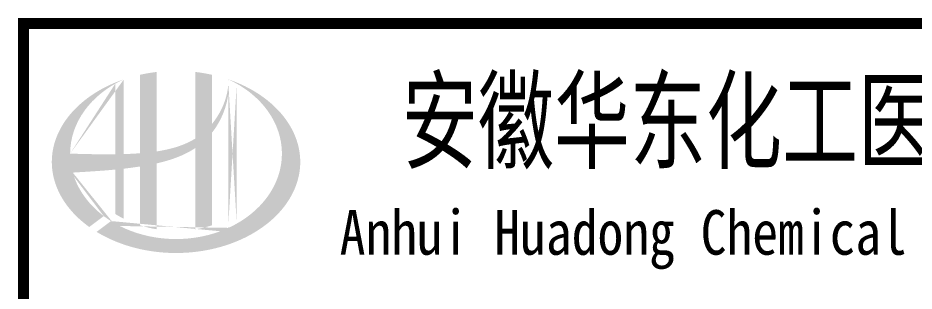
# Model space of a CAD drawing. Extents: x 6250600 to 6678662, y -692028 to -290561.
# Drawn here: x 6513630 to 6519257, y -552581 to -550866 of the extents above; entities that cross this region are included whole.
import ezdxf
from ezdxf.enums import TextEntityAlignment as Align

# ---------------------------------------------------------------- set-up
doc = ezdxf.new("R2010")
doc.units = 0
doc.header["$LTSCALE"] = 1000
doc.header["$MEASUREMENT"] = 0
doc.layers.get('0').update_dxf_attribs({"linetype": 'CONTINUOUS'})
doc.styles.add('ECEC_TQ_S', font='')
doc.styles.get('ECEC_TQ_S').set_extended_font_data('SimSun')

msp = doc.modelspace()

# ---------------------------------------------------------------- hatches: boundary and pattern name
h = msp.add_hatch(color=256)
edge = h.paths.add_edge_path()
edge.add_spline(control_points=[(6514501.5, -551779.3), (6514507.6, -551777.9), (6514513.7, -551776.5), (6514562.8, -551764.6), (6514605.4, -551751.6), (6514680.4, -551720.5), (6514713.3, -551703.5), (6514744.1, -551682.9)], knot_values=[61.629012, 61.629012, 61.629012, 61.629012, 63.330431, 63.330431, 75.353634, 75.353634, 85.398649, 85.398649, 85.398649, 85.398649], degree=3, periodic=0)
edge.add_line((6514744.1, -551682.9), (6514744.1, -552193.2))
edge.add_spline(control_points=[(6514744.1, -552193.2), (6514761.3, -552190.4), (6514778.3, -552187.1), (6514813.1, -552179), (6514830.8, -552174.2), (6514848.1, -552168.7)], knot_values=[4.908456, 4.908456, 4.908456, 4.908456, 4.992821, 4.992821, 5.083034, 5.083034, 5.083034, 5.083034], degree=3, periodic=0)
edge.add_line((6514848.1, -552168.7), (6514848.1, -551587.3))
edge.add_spline(control_points=[(6514848.1, -551587.3), (6514856.8, -551576.4), (6514865, -551565), (6514891.1, -551525.4), (6514906.7, -551495.4), (6514936, -551422.6), (6514947.2, -551378.8), (6514951.9, -551333.5), (6514952, -551332.2), (6514952.1, -551331)], knot_values=[97.991744, 97.991744, 97.991744, 97.991744, 101.64219, 101.64219, 110.337975, 110.337975, 121.934322, 121.934322, 122.270691, 122.270691, 122.270691, 122.270691], degree=3, periodic=0)
edge.add_line((6514952.1, -551331), (6514952.1, -551260.5))
edge.add_spline(control_points=[(6514952.1, -551260.5), (6514952.1, -551268.2), (6514951.7, -551275.9), (6514951.1, -551283.6)], knot_values=[126.194075, 126.194075, 126.194075, 126.194075, 128.396762, 128.396762, 128.396762, 128.396762], degree=3, periodic=0)
edge.add_spline(control_points=[(6514951.1, -551283.6), (6514950.7, -551289.8), (6514950, -551296), (6514949.3, -551302.2)], knot_values=[124.417049, 124.417049, 124.417049, 124.417049, 126.194075, 126.194075, 126.194075, 126.194075], degree=3, periodic=0)
edge.add_spline(control_points=[(6514949.3, -551302.2), (6514948.1, -551311.3), (6514946.7, -551320.4), (6514944.9, -551329.5)], knot_values=[121.80529, 121.80529, 121.80529, 121.80529, 124.417049, 124.417049, 124.417049, 124.417049], degree=3, periodic=0)
edge.add_spline(control_points=[(6514944.9, -551329.5), (6514942.5, -551341.7), (6514939.5, -551353.8), (6514936.1, -551365.8)], knot_values=[118.31574, 118.31574, 118.31574, 118.31574, 121.80529, 121.80529, 121.80529, 121.80529], degree=3, periodic=0)
edge.add_spline(control_points=[(6514936.1, -551365.8), (6514932.6, -551377.9), (6514928.5, -551389.9), (6514924, -551401.8)], knot_values=[114.795988, 114.795988, 114.795988, 114.795988, 118.31574, 118.31574, 118.31574, 118.31574], degree=3, periodic=0)
edge.add_spline(control_points=[(6514924, -551401.8), (6514919.5, -551413.5), (6514914.5, -551425), (6514909.1, -551436.4)], knot_values=[111.329641, 111.329641, 111.329641, 111.329641, 114.795988, 114.795988, 114.795988, 114.795988], degree=3, periodic=0)
edge.add_spline(control_points=[(6514909.1, -551436.4), (6514903.5, -551447.9), (6514897.5, -551459.3), (6514891.1, -551470.4)], knot_values=[107.79529, 107.79529, 107.79529, 107.79529, 111.329641, 111.329641, 111.329641, 111.329641], degree=3, periodic=0)
edge.add_spline(control_points=[(6514891.1, -551470.4), (6514884.8, -551481.2), (6514878, -551491.7), (6514870.9, -551502)], knot_values=[104.343579, 104.343579, 104.343579, 104.343579, 107.79529, 107.79529, 107.79529, 107.79529], degree=3, periodic=0)
edge.add_spline(control_points=[(6514870.9, -551502), (6514863.7, -551512.4), (6514856.1, -551522.4), (6514848.1, -551532.1)], knot_values=[100.8507, 100.8507, 100.8507, 100.8507, 104.343579, 104.343579, 104.343579, 104.343579], degree=3, periodic=0)
edge.add_line((6514848.1, -551532.1), (6514848.1, -551222.9))
edge.add_spline(control_points=[(6514848.1, -551222.9), (6514814.1, -551215.3), (6514779.3, -551209.4), (6514744.1, -551205.3)], knot_values=[4.423999, 4.423999, 4.423999, 4.423999, 4.558741, 4.558741, 4.558741, 4.558741], degree=3, periodic=0)
edge.add_line((6514744.1, -551205.3), (6514744.1, -551623.5))
edge.add_spline(control_points=[(6514744.1, -551623.5), (6514672.2, -551668), (6514588, -551691.2), (6514501.5, -551704.3)], knot_values=[63.246215, 63.246215, 63.246215, 63.246215, 87.689124, 87.689124, 87.689124, 87.689124], degree=3, periodic=0)
edge.add_line((6514501.5, -551704.3), (6514501.5, -551205.3))
edge.add_spline(control_points=[(6514501.5, -551205.3), (6514466.3, -551209.4), (6514431.5, -551215.3), (6514397.5, -551222.9)], knot_values=[4.866038, 4.866038, 4.866038, 4.866038, 5.000777, 5.000777, 5.000777, 5.000777], degree=3, periodic=0)
edge.add_line((6514397.5, -551222.9), (6514397.5, -551715.7))
edge.add_spline(control_points=[(6514397.5, -551715.7), (6514395.8, -551715.8), (6514360.9, -551718.5), (6514326.2, -551720.2), (6514293.5, -551721.2)], knot_values=[43.657356, 43.657356, 43.657356, 43.657356, 44.134253, 53.497092, 53.497092, 53.497092, 53.497092], degree=3, periodic=0)
edge.add_line((6514293.5, -551721.2), (6514293.5, -551252.1))
edge.add_spline(control_points=[(6514293.5, -551252.1), (6514276.4, -551258), (6514259.7, -551264.3), (6514243.3, -551271)], knot_values=[5.14157, 5.14157, 5.14157, 5.14157, 5.212921, 5.212921, 5.212921, 5.212921], degree=3, periodic=0)
edge.add_spline(control_points=[(6514243.3, -551271), (6514236.4, -551273.8), (6514229.5, -551276.7), (6514197.3, -551290.9), (6514172.8, -551303.2), (6514149.3, -551316.4)], knot_values=[5.212921, 5.212921, 5.212921, 5.212921, 5.24296, 5.24296, 5.355623, 5.355623, 5.355623, 5.355623], degree=3, periodic=0)
edge.add_spline(control_points=[(6514149.3, -551316.4), (6514134.4, -551324.7), (6514120, -551333.5), (6514106, -551342.6)], knot_values=[5.355623, 5.355623, 5.355623, 5.355623, 5.426974, 5.426974, 5.426974, 5.426974], degree=3, periodic=0)
edge.add_spline(control_points=[(6514106, -551342.6), (6514098.6, -551347.4), (6514091.3, -551352.3), (6514077.8, -551361.8), (6514071.5, -551366.3), (6514065.4, -551370.9)], knot_values=[5.426974, 5.426974, 5.426974, 5.426974, 5.464765, 5.464765, 5.498325, 5.498325, 5.498325, 5.498325], degree=3, periodic=0)
edge.add_spline(control_points=[(6514065.4, -551370.9), (6514039.3, -551390.5), (6514015.3, -551411.4), (6513993.4, -551433.3)], knot_values=[5.498325, 5.498325, 5.498325, 5.498325, 5.641027, 5.641027, 5.641027, 5.641027], degree=3, periodic=0)
edge.add_spline(control_points=[(6513993.4, -551433.3), (6513986.4, -551440.3), (6513979.6, -551447.4), (6513959.2, -551470), (6513946.3, -551485.8), (6513934.5, -551502)], knot_values=[5.641027, 5.641027, 5.641027, 5.641027, 5.686569, 5.686569, 5.783729, 5.783729, 5.783729, 5.783729], degree=3, periodic=0)
edge.add_spline(control_points=[(6513934.5, -551502), (6513919.4, -551522.8), (6513906.1, -551544.2), (6513893, -551569.2), (6513891.3, -551572.4), (6513889.8, -551575.5)], knot_values=[5.783729, 5.783729, 5.783729, 5.783729, 5.908374, 5.908374, 5.92643, 5.92643, 5.92643, 5.92643], degree=3, periodic=0)
edge.add_spline(control_points=[(6513889.8, -551575.5), (6513877.3, -551600.7), (6513867.3, -551626.3), (6513859.7, -551652.2)], knot_values=[5.92643, 5.92643, 5.92643, 5.92643, 6.069132, 6.069132, 6.069132, 6.069132], degree=3, periodic=0)
edge.add_spline(control_points=[(6513859.7, -551652.2), (6513856.5, -551663.3), (6513853.8, -551674.5), (6513848.4, -551700.7), (6513846.1, -551715.7), (6513844.7, -551730.8)], knot_values=[6.069132, 6.069132, 6.069132, 6.069132, 6.130179, 6.130179, 6.211834, 6.211834, 6.211834, 6.211834], degree=3, periodic=0)
edge.add_spline(control_points=[(6513844.7, -551730.8), (6513843.4, -551743.9), (6513842.8, -551757.1), (6513842.8, -551770.3)], knot_values=[6.211834, 6.211834, 6.211834, 6.211834, 6.283185, 6.283185, 6.283185, 6.283185], degree=3, periodic=0)
edge.add_spline(control_points=[(6513842.8, -551770.3), (6513842.8, -551779.7), (6513843.1, -551789), (6513843.8, -551798.3)], knot_values=[6.283185, 6.283185, 6.283185, 6.283185, 6.333655, 6.333655, 6.333655, 6.333655], degree=3, periodic=0)
edge.add_spline(control_points=[(6513843.8, -551798.3), (6513845, -551817), (6513847.5, -551835.6), (6513851.3, -551854.1)], knot_values=[6.333655, 6.333655, 6.333655, 6.333655, 6.434594, 6.434594, 6.434594, 6.434594], degree=3, periodic=0)
edge.add_spline(control_points=[(6513851.3, -551854.1), (6513851.5, -551855.3), (6513851.8, -551856.5), (6513855.7, -551875), (6513860.5, -551892.2), (6513866.3, -551909.2)], knot_values=[6.434594, 6.434594, 6.434594, 6.434594, 6.441278, 6.441278, 6.535532, 6.535532, 6.535532, 6.535532], degree=3, periodic=0)
edge.add_spline(control_points=[(6513866.3, -551909.2), (6513872.6, -551927.4), (6513880.1, -551945.5), (6513888.9, -551963.3)], knot_values=[6.535532, 6.535532, 6.535532, 6.535532, 6.636471, 6.636471, 6.636471, 6.636471], degree=3, periodic=0)
edge.add_spline(control_points=[(6513888.9, -551963.3), (6513891.1, -551967.8), (6513893.3, -551972.2), (6513902.7, -551989.9), (6513910.4, -552002.9), (6513918.8, -552015.7)], knot_values=[6.636471, 6.636471, 6.636471, 6.636471, 6.661894, 6.661894, 6.73741, 6.73741, 6.73741, 6.73741], degree=3, periodic=0)
edge.add_spline(control_points=[(6513918.8, -552015.7), (6513929.9, -552032.9), (6513942.3, -552049.7), (6513955.8, -552066.1)], knot_values=[6.73741, 6.73741, 6.73741, 6.73741, 6.838349, 6.838349, 6.838349, 6.838349], degree=3, periodic=0)
edge.add_spline(control_points=[(6513955.8, -552066.1), (6513961.8, -552073.2), (6513967.9, -552080.3), (6513982.4, -552096.3), (6513991, -552105.1), (6513999.8, -552113.7)], knot_values=[6.838349, 6.838349, 6.838349, 6.838349, 6.88251, 6.88251, 6.939288, 6.939288, 6.939288, 6.939288], degree=3, periodic=0)
edge.add_spline(control_points=[(6513999.8, -552113.7), (6514015.6, -552129.1), (6514032.5, -552143.9), (6514050.4, -552158.1)], knot_values=[6.939288, 6.939288, 6.939288, 6.939288, 7.040227, 7.040227, 7.040227, 7.040227], degree=3, periodic=0)
edge.add_spline(control_points=[(6514050.4, -552158.1), (6514059.3, -552165.2), (6514068.5, -552172.2), (6514078, -552179)], knot_values=[7.040227, 7.040227, 7.040227, 7.040227, 7.090696, 7.090696, 7.090696, 7.090696], degree=3, periodic=0)
edge.add_line((6514078, -552179), (6514169.1, -552110.6))
edge.add_ellipse((6514622.8, -551718.3), major_axis=(665, 0), ratio=0.806676, start_angle=192.819, end_angle=226.9853, ccw=False)
edge.add_spline(control_points=[(6513974.4, -551837.4), (6513998.4, -551835.9), (6514022.5, -551834.4), (6514111.2, -551828.9), (6514176, -551824.6), (6514241.5, -551818.3)], knot_values=[11.398263, 11.398263, 11.398263, 11.398263, 18.40729, 18.40729, 37.18094, 37.18094, 37.18094, 37.18094], degree=3, periodic=0)
edge.add_line((6514241.5, -551818.3), (6514241.5, -552097.3))
edge.add_spline(control_points=[(6514241.5, -552097.3), (6514245, -552099.6), (6514248.6, -552101.8), (6514265.6, -552112), (6514279.3, -552119.5), (6514293.5, -552126.7)], knot_values=[4.049945, 4.049945, 4.049945, 4.049945, 4.072021, 4.072021, 4.153257, 4.153257, 4.153257, 4.153257], degree=3, periodic=0)
edge.add_line((6514293.5, -552126.7), (6514293.5, -551812.8))
edge.add_spline(control_points=[(6514293.5, -551812.8), (6514325.7, -551809.1), (6514358, -551804.9), (6514392.9, -551799.5), (6514395.2, -551799.2), (6514397.5, -551798.8)], knot_values=[42.135009, 42.135009, 42.135009, 42.135009, 51.307228, 51.307228, 51.948574, 51.948574, 51.948574, 51.948574], degree=3, periodic=0)
edge.add_line((6514397.5, -551798.8), (6514397.5, -552168.7))
edge.add_spline(control_points=[(6514397.5, -552168.7), (6514431.1, -552179.3), (6514466, -552187.5), (6514501.5, -552193.2)], knot_values=[4.34174, 4.34174, 4.34174, 4.34174, 4.516316, 4.516316, 4.516316, 4.516316], degree=3, periodic=0)
edge.add_line((6514501.5, -552193.2), (6514501.5, -551779.3))
edge = h.paths.add_edge_path(flags=16)
edge.add_ellipse((6514622.8, -551718.3), major_axis=(665, 0), ratio=0.806676, start_angle=124.9875, end_angle=179.999, ccw=False)
edge.add_line((6514241.5, -551278.8), (6514241.5, -551722.4))
edge.add_spline(control_points=[(6514241.5, -551722.4), (6514146.1, -551723.7), (6514052.2, -551720.7), (6513957.8, -551718.3)], knot_values=[11.27373, 11.27373, 11.27373, 11.27373, 38.687513, 38.687513, 38.687513, 38.687513], degree=3, periodic=0)
edge = h.paths.add_edge_path()
edge.add_spline(control_points=[(6514124, -552209.5), (6514155, -552228.4), (6514188.2, -552245.7), (6514272.8, -552282.9), (6514326.1, -552300.8), (6514436.8, -552327.4), (6514494.3, -552336.1), (6514610.4, -552343.9), (6514669.1, -552342.9), (6514784.6, -552331.4), (6514841.5, -552320.9), (6514950.5, -552290.9), (6515002.7, -552271.3), (6515099.6, -552224.5), (6515144.3, -552197.1), (6515224.3, -552136.2), (6515259.5, -552102.6), (6515318.8, -552031.1), (6515342.9, -551993.2), (6515379.3, -551915.1), (6515391.6, -551874.9), (6515404.2, -551793.7), (6515404.4, -551752.7), (6515393, -551671.2), (6515381.2, -551630.7), (6515345.6, -551552), (6515321.8, -551513.8), (6515262.9, -551441.6), (6515227.9, -551407.7), (6515148.1, -551346), (6515103.3, -551318.3), (6515022.2, -551278.5), (6514987.8, -551264.3), (6514952.1, -551252.1)], knot_values=[0.886421, 0.886421, 0.886421, 0.886421, 1.040557, 1.040557, 1.261172, 1.261172, 1.481788, 1.481788, 1.702404, 1.702404, 1.92302, 1.92302, 2.143636, 2.143636, 2.364252, 2.364252, 2.584868, 2.584868, 2.805484, 2.805484, 3.026099, 3.026099, 3.246715, 3.246715, 3.46852, 3.46852, 3.690325, 3.690325, 3.91213, 3.91213, 4.133935, 4.133935, 4.283209, 4.283209, 4.283209, 4.283209], degree=3, periodic=0)
edge.add_line((6514952.1, -551252.1), (6514952.1, -551252.2))
edge.add_spline(control_points=[(6514952.1, -551252.3), (6514952.2, -551255), (6514952.2, -551257.8), (6514952.1, -551260.5)], knot_values=[128.396762, 128.396762, 128.396762, 128.396762, 129.192193, 129.192193, 129.192193, 129.192193], degree=3, periodic=0)
edge.add_line((6514952.1, -551260.5), (6514952.1, -552184.4))
edge.add_ellipse((6514622.8, -551718.3), major_axis=(665, 0), ratio=0.806676, start_angle=232.1054, end_angle=299.6833, ccw=False)
edge.add_line((6514214.3, -552141.7), (6514124, -552209.5))
edge = h.paths.add_edge_path(flags=16)
edge.add_ellipse((6514622.8, -551718.3), major_axis=(665, 0), ratio=0.806676, start_angle=304.9875, end_angle=415.0121, ccw=False)
edge.add_line((6515004.1, -552157.8), (6515004.1, -551278.8))
h = msp.add_hatch(color=256)
edge = h.paths.add_edge_path()
edge.add_spline(control_points=[(6514501.5, -551779.3), (6514507.6, -551777.9), (6514513.7, -551776.5), (6514562.8, -551764.6), (6514605.4, -551751.6), (6514680.4, -551720.5), (6514713.3, -551703.5), (6514744.1, -551682.9)], knot_values=[61.629012, 61.629012, 61.629012, 61.629012, 63.330431, 63.330431, 75.353634, 75.353634, 85.398649, 85.398649, 85.398649, 85.398649], degree=3, periodic=0)
edge.add_line((6514744.1, -551682.9), (6514744.1, -552193.2))
edge.add_spline(control_points=[(6514744.1, -552193.2), (6514761.3, -552190.4), (6514778.3, -552187.1), (6514813.1, -552179), (6514830.8, -552174.2), (6514848.1, -552168.7)], knot_values=[4.908456, 4.908456, 4.908456, 4.908456, 4.992821, 4.992821, 5.083034, 5.083034, 5.083034, 5.083034], degree=3, periodic=0)
edge.add_line((6514848.1, -552168.7), (6514848.1, -551587.3))
edge.add_spline(control_points=[(6514848.1, -551587.3), (6514856.8, -551576.4), (6514865, -551565), (6514891.1, -551525.4), (6514906.7, -551495.4), (6514936, -551422.6), (6514947.2, -551378.8), (6514951.9, -551333.5), (6514952, -551332.2), (6514952.1, -551331)], knot_values=[97.991744, 97.991744, 97.991744, 97.991744, 101.64219, 101.64219, 110.337975, 110.337975, 121.934322, 121.934322, 122.270691, 122.270691, 122.270691, 122.270691], degree=3, periodic=0)
edge.add_line((6514952.1, -551331), (6514952.1, -551260.5))
edge.add_spline(control_points=[(6514952.1, -551260.5), (6514952.1, -551268.2), (6514951.7, -551275.9), (6514951.1, -551283.6)], knot_values=[126.194075, 126.194075, 126.194075, 126.194075, 128.396762, 128.396762, 128.396762, 128.396762], degree=3, periodic=0)
edge.add_spline(control_points=[(6514951.1, -551283.6), (6514950.7, -551289.8), (6514950, -551296), (6514949.3, -551302.2)], knot_values=[124.417049, 124.417049, 124.417049, 124.417049, 126.194075, 126.194075, 126.194075, 126.194075], degree=3, periodic=0)
edge.add_spline(control_points=[(6514949.3, -551302.2), (6514948.1, -551311.3), (6514946.7, -551320.4), (6514944.9, -551329.5)], knot_values=[121.80529, 121.80529, 121.80529, 121.80529, 124.417049, 124.417049, 124.417049, 124.417049], degree=3, periodic=0)
edge.add_spline(control_points=[(6514944.9, -551329.5), (6514942.5, -551341.7), (6514939.5, -551353.8), (6514936.1, -551365.8)], knot_values=[118.31574, 118.31574, 118.31574, 118.31574, 121.80529, 121.80529, 121.80529, 121.80529], degree=3, periodic=0)
edge.add_spline(control_points=[(6514936.1, -551365.8), (6514932.6, -551377.9), (6514928.5, -551389.9), (6514924, -551401.8)], knot_values=[114.795988, 114.795988, 114.795988, 114.795988, 118.31574, 118.31574, 118.31574, 118.31574], degree=3, periodic=0)
edge.add_spline(control_points=[(6514924, -551401.8), (6514919.5, -551413.5), (6514914.5, -551425), (6514909.1, -551436.4)], knot_values=[111.329641, 111.329641, 111.329641, 111.329641, 114.795988, 114.795988, 114.795988, 114.795988], degree=3, periodic=0)
edge.add_spline(control_points=[(6514909.1, -551436.4), (6514903.5, -551447.9), (6514897.5, -551459.3), (6514891.1, -551470.4)], knot_values=[107.79529, 107.79529, 107.79529, 107.79529, 111.329641, 111.329641, 111.329641, 111.329641], degree=3, periodic=0)
edge.add_spline(control_points=[(6514891.1, -551470.4), (6514884.8, -551481.2), (6514878, -551491.7), (6514870.9, -551502)], knot_values=[104.343579, 104.343579, 104.343579, 104.343579, 107.79529, 107.79529, 107.79529, 107.79529], degree=3, periodic=0)
edge.add_spline(control_points=[(6514870.9, -551502), (6514863.7, -551512.4), (6514856.1, -551522.4), (6514848.1, -551532.1)], knot_values=[100.8507, 100.8507, 100.8507, 100.8507, 104.343579, 104.343579, 104.343579, 104.343579], degree=3, periodic=0)
edge.add_line((6514848.1, -551532.1), (6514848.1, -551222.9))
edge.add_spline(control_points=[(6514848.1, -551222.9), (6514814.1, -551215.3), (6514779.3, -551209.4), (6514744.1, -551205.3)], knot_values=[4.423999, 4.423999, 4.423999, 4.423999, 4.558741, 4.558741, 4.558741, 4.558741], degree=3, periodic=0)
edge.add_line((6514744.1, -551205.3), (6514744.1, -551623.5))
edge.add_spline(control_points=[(6514744.1, -551623.5), (6514672.2, -551668), (6514588, -551691.2), (6514501.5, -551704.3)], knot_values=[63.246215, 63.246215, 63.246215, 63.246215, 87.689124, 87.689124, 87.689124, 87.689124], degree=3, periodic=0)
edge.add_line((6514501.5, -551704.3), (6514501.5, -551205.3))
edge.add_spline(control_points=[(6514501.5, -551205.3), (6514466.3, -551209.4), (6514431.5, -551215.3), (6514397.5, -551222.9)], knot_values=[4.866038, 4.866038, 4.866038, 4.866038, 5.000777, 5.000777, 5.000777, 5.000777], degree=3, periodic=0)
edge.add_line((6514397.5, -551222.9), (6514397.5, -551715.7))
edge.add_spline(control_points=[(6514397.5, -551715.7), (6514395.8, -551715.8), (6514360.9, -551718.5), (6514326.2, -551720.2), (6514293.5, -551721.2)], knot_values=[43.657356, 43.657356, 43.657356, 43.657356, 44.134253, 53.497092, 53.497092, 53.497092, 53.497092], degree=3, periodic=0)
edge.add_line((6514293.5, -551721.2), (6514293.5, -551252.1))
edge.add_spline(control_points=[(6514293.5, -551252.1), (6514276.4, -551258), (6514259.7, -551264.3), (6514243.3, -551271)], knot_values=[5.14157, 5.14157, 5.14157, 5.14157, 5.212921, 5.212921, 5.212921, 5.212921], degree=3, periodic=0)
edge.add_spline(control_points=[(6514243.3, -551271), (6514236.4, -551273.8), (6514229.5, -551276.7), (6514197.3, -551290.9), (6514172.8, -551303.2), (6514149.3, -551316.4)], knot_values=[5.212921, 5.212921, 5.212921, 5.212921, 5.24296, 5.24296, 5.355623, 5.355623, 5.355623, 5.355623], degree=3, periodic=0)
edge.add_spline(control_points=[(6514149.3, -551316.4), (6514134.4, -551324.7), (6514120, -551333.5), (6514106, -551342.6)], knot_values=[5.355623, 5.355623, 5.355623, 5.355623, 5.426974, 5.426974, 5.426974, 5.426974], degree=3, periodic=0)
edge.add_spline(control_points=[(6514106, -551342.6), (6514098.6, -551347.4), (6514091.3, -551352.3), (6514077.8, -551361.8), (6514071.5, -551366.3), (6514065.4, -551370.9)], knot_values=[5.426974, 5.426974, 5.426974, 5.426974, 5.464765, 5.464765, 5.498325, 5.498325, 5.498325, 5.498325], degree=3, periodic=0)
edge.add_spline(control_points=[(6514065.4, -551370.9), (6514039.3, -551390.5), (6514015.3, -551411.4), (6513993.4, -551433.3)], knot_values=[5.498325, 5.498325, 5.498325, 5.498325, 5.641027, 5.641027, 5.641027, 5.641027], degree=3, periodic=0)
edge.add_spline(control_points=[(6513993.4, -551433.3), (6513986.4, -551440.3), (6513979.6, -551447.4), (6513959.2, -551470), (6513946.3, -551485.8), (6513934.5, -551502)], knot_values=[5.641027, 5.641027, 5.641027, 5.641027, 5.686569, 5.686569, 5.783729, 5.783729, 5.783729, 5.783729], degree=3, periodic=0)
edge.add_spline(control_points=[(6513934.5, -551502), (6513919.4, -551522.8), (6513906.1, -551544.2), (6513893, -551569.2), (6513891.3, -551572.4), (6513889.8, -551575.5)], knot_values=[5.783729, 5.783729, 5.783729, 5.783729, 5.908374, 5.908374, 5.92643, 5.92643, 5.92643, 5.92643], degree=3, periodic=0)
edge.add_spline(control_points=[(6513889.8, -551575.5), (6513877.3, -551600.7), (6513867.3, -551626.3), (6513859.7, -551652.2)], knot_values=[5.92643, 5.92643, 5.92643, 5.92643, 6.069132, 6.069132, 6.069132, 6.069132], degree=3, periodic=0)
edge.add_spline(control_points=[(6513859.7, -551652.2), (6513856.5, -551663.3), (6513853.8, -551674.5), (6513848.4, -551700.7), (6513846.1, -551715.7), (6513844.7, -551730.8)], knot_values=[6.069132, 6.069132, 6.069132, 6.069132, 6.130179, 6.130179, 6.211834, 6.211834, 6.211834, 6.211834], degree=3, periodic=0)
edge.add_spline(control_points=[(6513844.7, -551730.8), (6513843.4, -551743.9), (6513842.8, -551757.1), (6513842.8, -551770.3)], knot_values=[6.211834, 6.211834, 6.211834, 6.211834, 6.283185, 6.283185, 6.283185, 6.283185], degree=3, periodic=0)
edge.add_spline(control_points=[(6513842.8, -551770.3), (6513842.8, -551779.7), (6513843.1, -551789), (6513843.8, -551798.3)], knot_values=[6.283185, 6.283185, 6.283185, 6.283185, 6.333655, 6.333655, 6.333655, 6.333655], degree=3, periodic=0)
edge.add_spline(control_points=[(6513843.8, -551798.3), (6513845, -551817), (6513847.5, -551835.6), (6513851.3, -551854.1)], knot_values=[6.333655, 6.333655, 6.333655, 6.333655, 6.434594, 6.434594, 6.434594, 6.434594], degree=3, periodic=0)
edge.add_spline(control_points=[(6513851.3, -551854.1), (6513851.5, -551855.3), (6513851.8, -551856.5), (6513855.7, -551875), (6513860.5, -551892.2), (6513866.3, -551909.2)], knot_values=[6.434594, 6.434594, 6.434594, 6.434594, 6.441278, 6.441278, 6.535532, 6.535532, 6.535532, 6.535532], degree=3, periodic=0)
edge.add_spline(control_points=[(6513866.3, -551909.2), (6513872.6, -551927.4), (6513880.1, -551945.5), (6513888.9, -551963.3)], knot_values=[6.535532, 6.535532, 6.535532, 6.535532, 6.636471, 6.636471, 6.636471, 6.636471], degree=3, periodic=0)
edge.add_spline(control_points=[(6513888.9, -551963.3), (6513891.1, -551967.8), (6513893.3, -551972.2), (6513902.7, -551989.9), (6513910.4, -552002.9), (6513918.8, -552015.7)], knot_values=[6.636471, 6.636471, 6.636471, 6.636471, 6.661894, 6.661894, 6.73741, 6.73741, 6.73741, 6.73741], degree=3, periodic=0)
edge.add_spline(control_points=[(6513918.8, -552015.7), (6513929.9, -552032.9), (6513942.3, -552049.7), (6513955.8, -552066.1)], knot_values=[6.73741, 6.73741, 6.73741, 6.73741, 6.838349, 6.838349, 6.838349, 6.838349], degree=3, periodic=0)
edge.add_spline(control_points=[(6513955.8, -552066.1), (6513961.8, -552073.2), (6513967.9, -552080.3), (6513982.4, -552096.3), (6513991, -552105.1), (6513999.8, -552113.7)], knot_values=[6.838349, 6.838349, 6.838349, 6.838349, 6.88251, 6.88251, 6.939288, 6.939288, 6.939288, 6.939288], degree=3, periodic=0)
edge.add_spline(control_points=[(6513999.8, -552113.7), (6514015.6, -552129.1), (6514032.5, -552143.9), (6514050.4, -552158.1)], knot_values=[6.939288, 6.939288, 6.939288, 6.939288, 7.040227, 7.040227, 7.040227, 7.040227], degree=3, periodic=0)
edge.add_spline(control_points=[(6514050.4, -552158.1), (6514059.3, -552165.2), (6514068.5, -552172.2), (6514078, -552179)], knot_values=[7.040227, 7.040227, 7.040227, 7.040227, 7.090696, 7.090696, 7.090696, 7.090696], degree=3, periodic=0)
edge.add_line((6514078, -552179), (6514169.1, -552110.6))
edge.add_ellipse((6514622.8, -551718.3), major_axis=(665, 0), ratio=0.806676, start_angle=192.819, end_angle=226.9853, ccw=False)
edge.add_spline(control_points=[(6513974.4, -551837.4), (6513998.4, -551835.9), (6514022.5, -551834.4), (6514111.2, -551828.9), (6514176, -551824.6), (6514241.5, -551818.3)], knot_values=[11.398263, 11.398263, 11.398263, 11.398263, 18.40729, 18.40729, 37.18094, 37.18094, 37.18094, 37.18094], degree=3, periodic=0)
edge.add_line((6514241.5, -551818.3), (6514241.5, -552097.3))
edge.add_spline(control_points=[(6514241.5, -552097.3), (6514245, -552099.6), (6514248.6, -552101.8), (6514265.6, -552112), (6514279.3, -552119.5), (6514293.5, -552126.7)], knot_values=[4.049945, 4.049945, 4.049945, 4.049945, 4.072021, 4.072021, 4.153257, 4.153257, 4.153257, 4.153257], degree=3, periodic=0)
edge.add_line((6514293.5, -552126.7), (6514293.5, -551812.8))
edge.add_spline(control_points=[(6514293.5, -551812.8), (6514325.7, -551809.1), (6514358, -551804.9), (6514392.9, -551799.5), (6514395.2, -551799.2), (6514397.5, -551798.8)], knot_values=[42.135009, 42.135009, 42.135009, 42.135009, 51.307228, 51.307228, 51.948574, 51.948574, 51.948574, 51.948574], degree=3, periodic=0)
edge.add_line((6514397.5, -551798.8), (6514397.5, -552168.7))
edge.add_spline(control_points=[(6514397.5, -552168.7), (6514431.1, -552179.3), (6514466, -552187.5), (6514501.5, -552193.2)], knot_values=[4.34174, 4.34174, 4.34174, 4.34174, 4.516316, 4.516316, 4.516316, 4.516316], degree=3, periodic=0)
edge.add_line((6514501.5, -552193.2), (6514501.5, -551779.3))
edge = h.paths.add_edge_path(flags=16)
edge.add_ellipse((6514622.8, -551718.3), major_axis=(665, 0), ratio=0.806676, start_angle=124.9875, end_angle=179.999, ccw=False)
edge.add_line((6514241.5, -551278.8), (6514241.5, -551722.4))
edge.add_spline(control_points=[(6514241.5, -551722.4), (6514146.1, -551723.7), (6514052.2, -551720.7), (6513957.8, -551718.3)], knot_values=[11.27373, 11.27373, 11.27373, 11.27373, 38.687513, 38.687513, 38.687513, 38.687513], degree=3, periodic=0)
edge = h.paths.add_edge_path()
edge.add_spline(control_points=[(6514124, -552209.5), (6514155, -552228.4), (6514188.2, -552245.7), (6514272.8, -552282.9), (6514326.1, -552300.8), (6514436.8, -552327.4), (6514494.3, -552336.1), (6514610.4, -552343.9), (6514669.1, -552342.9), (6514784.6, -552331.4), (6514841.5, -552320.9), (6514950.5, -552290.9), (6515002.7, -552271.3), (6515099.6, -552224.5), (6515144.3, -552197.1), (6515224.3, -552136.2), (6515259.5, -552102.6), (6515318.8, -552031.1), (6515342.9, -551993.2), (6515379.3, -551915.1), (6515391.6, -551874.9), (6515404.2, -551793.7), (6515404.4, -551752.7), (6515393, -551671.2), (6515381.2, -551630.7), (6515345.6, -551552), (6515321.8, -551513.8), (6515262.9, -551441.6), (6515227.9, -551407.7), (6515148.1, -551346), (6515103.3, -551318.3), (6515022.2, -551278.5), (6514987.8, -551264.3), (6514952.1, -551252.1)], knot_values=[0.886421, 0.886421, 0.886421, 0.886421, 1.040557, 1.040557, 1.261172, 1.261172, 1.481788, 1.481788, 1.702404, 1.702404, 1.92302, 1.92302, 2.143636, 2.143636, 2.364252, 2.364252, 2.584868, 2.584868, 2.805484, 2.805484, 3.026099, 3.026099, 3.246715, 3.246715, 3.46852, 3.46852, 3.690325, 3.690325, 3.91213, 3.91213, 4.133935, 4.133935, 4.283209, 4.283209, 4.283209, 4.283209], degree=3, periodic=0)
edge.add_line((6514952.1, -551252.1), (6514952.1, -551252.2))
edge.add_spline(control_points=[(6514952.1, -551252.3), (6514952.2, -551255), (6514952.2, -551257.8), (6514952.1, -551260.5)], knot_values=[128.396762, 128.396762, 128.396762, 128.396762, 129.192193, 129.192193, 129.192193, 129.192193], degree=3, periodic=0)
edge.add_line((6514952.1, -551260.5), (6514952.1, -552184.4))
edge.add_ellipse((6514622.8, -551718.3), major_axis=(665, 0), ratio=0.806676, start_angle=232.1054, end_angle=299.6833, ccw=False)
edge.add_line((6514214.3, -552141.7), (6514124, -552209.5))
edge = h.paths.add_edge_path(flags=16)
edge.add_ellipse((6514622.8, -551718.3), major_axis=(665, 0), ratio=0.806676, start_angle=304.9875, end_angle=415.0121, ccw=False)
edge.add_line((6515004.1, -552157.8), (6515004.1, -551278.8))

# ---------------------------------------------------------------- linework, layer by layer
msp.add_lwpolyline([(6531665, -550900.9, 70, 70, 0), (6513665, -550900.9, 70, 70, 0), (6513665, -556900.9, 0, 0, 0)], format="xyseb")
at = {"const_width": 70}
msp.add_lwpolyline([(6513665, -550900.9), (6513665, -556900.9)], dxfattribs=at)

# ---------------------------------------------------------------- texts
at = {"style": 'ECEC_TQ_S'}
for s, height, width, p in [('安徽华东化工医药工程有限责任公司', 500, 0.7, (6519859.9, -551500.9)), ('安徽华东化工医药工程有限责任公司', 500, 0.7, (6519859.9, -551500.9)), ('Anhui Huadong Chemical & Medical Engineering Co.,Ltd', 280, 0.85, (6519859.9, -552250.9)), ('Anhui Huadong Chemical & Medical Engineering Co.,Ltd', 280, 0.85, (6519859.9, -552250.9))]:
    msp.add_text(s, height=height, dxfattribs=dict(at, width=width)).set_placement(p, align=Align.MIDDLE)

doc.saveas('drawing.dxf')
